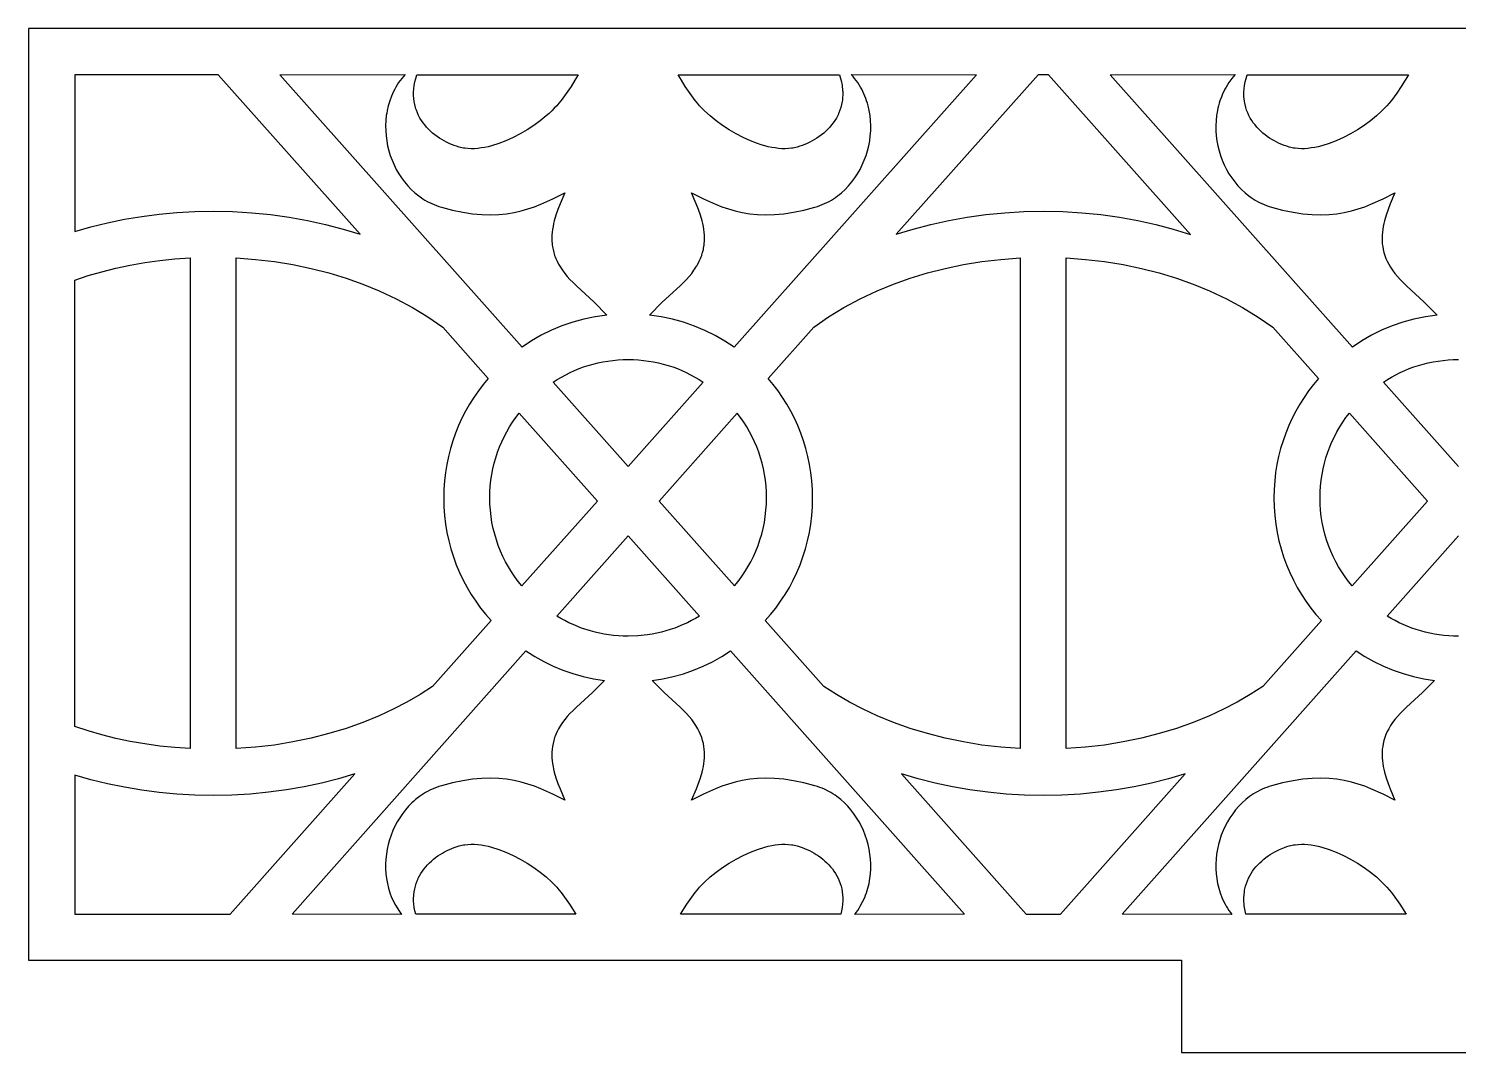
# Model space of a CAD drawing. Extents: x -831 to 1547, y -1426 to -385.
# Drawn here: x -499.81 to -453.31, y -549.92 to -516.62 of the extents above; entities that cross this region are included whole.
import ezdxf

# ---------------------------------------------------------------- set-up
doc = ezdxf.new("R2010")
doc.units = 0
doc.layers.add('CUT', color=18, linetype='CONTINUOUS')

msp = doc.modelspace()

# ---------------------------------------------------------------- linework, layer by layer
at = {"layer": 'CUT'}
for points in [[(-406.807, -516.625), (-499.807, -516.625), (-499.807, -546.924), (-462.307, -546.924), (-462.307, -549.924), (-444.307, -549.924), (-444.307, -546.924), (-406.807, -546.924)], [(-489.023, -523.316), (-493.64, -518.125), (-498.307, -518.125), (-498.307, -523.226), (-497.779, -523.075), (-497.239, -522.942), (-496.689, -522.828), (-496.129, -522.734), (-495.56, -522.66), (-494.983, -522.606), (-494.398, -522.574), (-493.807, -522.563), (-493.175, -522.575), (-492.552, -522.612), (-491.937, -522.673), (-491.331, -522.758), (-490.736, -522.865), (-490.152, -522.994), (-489.581, -523.145)], [(-481.002, -525.944), (-481.381, -525.996), (-481.751, -526.071), (-482.112, -526.17), (-482.463, -526.292), (-482.804, -526.436), (-483.133, -526.601), (-483.45, -526.785), (-483.754, -526.988), (-491.633, -518.125), (-487.562, -518.117), (-487.619, -518.181), (-487.673, -518.247), (-487.724, -518.314), (-487.772, -518.383), (-487.818, -518.453), (-487.861, -518.525), (-487.901, -518.597), (-487.939, -518.671), (-487.974, -518.746), (-488.006, -518.821), (-488.063, -518.975), (-488.11, -519.133), (-488.146, -519.293), (-488.161, -519.373), (-488.173, -519.454), (-488.189, -519.618), (-488.196, -519.782), (-488.194, -519.946), (-488.182, -520.11), (-488.161, -520.273), (-488.13, -520.435), (-488.091, -520.595), (-488.043, -520.753), (-487.987, -520.907), (-487.922, -521.058), (-487.849, -521.205), (-487.768, -521.346), (-487.678, -521.483), (-487.582, -521.614), (-487.477, -521.738), (-487.365, -521.855), (-487.245, -521.965), (-487.118, -522.067), (-486.985, -522.159), (-486.915, -522.202), (-486.844, -522.243), (-486.771, -522.281), (-486.697, -522.317), (-486.621, -522.35), (-486.543, -522.381), (-486.464, -522.408), (-486.383, -522.433), (-486.023, -522.527), (-485.685, -522.598), (-485.367, -522.645), (-485.066, -522.673), (-484.782, -522.681), (-484.514, -522.671), (-484.26, -522.646), (-484.018, -522.607), (-483.788, -522.554), (-483.567, -522.491), (-483.355, -522.418), (-483.15, -522.337), (-482.755, -522.157), (-482.371, -521.965), (-482.523, -522.329), (-482.593, -522.511), (-482.656, -522.694), (-482.71, -522.877), (-482.732, -522.969), (-482.751, -523.062), (-482.767, -523.154), (-482.779, -523.247), (-482.786, -523.34), (-482.789, -523.433), (-482.788, -523.527), (-482.781, -523.621), (-482.776, -523.668), (-482.769, -523.715), (-482.761, -523.763), (-482.751, -523.81), (-482.728, -523.905), (-482.714, -523.953), (-482.698, -524.001), (-482.681, -524.049), (-482.662, -524.097), (-482.619, -524.194), (-482.569, -524.291), (-482.511, -524.388), (-482.446, -524.486), (-482.372, -524.585), (-482.29, -524.684), (-482.2, -524.784), (-482.101, -524.885), (-481.993, -524.986), (-481.417, -525.521)], [(-487.178, -518.124), (-481.932, -518.125), (-482.037, -518.307), (-482.163, -518.506), (-482.488, -518.961), (-482.557, -519.047), (-482.631, -519.133), (-482.709, -519.218), (-482.793, -519.302), (-482.88, -519.385), (-482.972, -519.467), (-483.167, -519.626), (-483.374, -519.777), (-483.591, -519.919), (-483.816, -520.051), (-484.047, -520.17), (-484.281, -520.275), (-484.515, -520.365), (-484.748, -520.437), (-484.864, -520.466), (-484.978, -520.49), (-485.09, -520.508), (-485.2, -520.522), (-485.309, -520.53), (-485.414, -520.532), (-485.518, -520.528), (-485.618, -520.518), (-485.666, -520.51), (-485.714, -520.501), (-485.761, -520.49), (-485.807, -520.478), (-485.889, -520.453), (-485.97, -520.424), (-486.052, -520.392), (-486.133, -520.357), (-486.213, -520.319), (-486.292, -520.277), (-486.371, -520.232), (-486.448, -520.184), (-486.523, -520.133), (-486.595, -520.079), (-486.666, -520.021), (-486.735, -519.961), (-486.8, -519.897), (-486.863, -519.83), (-486.922, -519.76), (-486.978, -519.687), (-487.03, -519.612), (-487.078, -519.533), (-487.121, -519.451), (-487.16, -519.366), (-487.195, -519.278), (-487.21, -519.233), (-487.224, -519.188), (-487.248, -519.094), (-487.266, -518.998), (-487.278, -518.898), (-487.284, -518.796), (-487.284, -518.691), (-487.277, -518.583), (-487.263, -518.472), (-487.243, -518.359), (-487.214, -518.243)], [(-476.86, -526.988), (-477.164, -526.787), (-477.481, -526.604), (-477.811, -526.441), (-478.151, -526.298), (-478.503, -526.176), (-478.864, -526.076), (-479.233, -525.999), (-479.611, -525.944), (-479.197, -525.521), (-478.621, -524.986), (-478.513, -524.885), (-478.414, -524.784), (-478.323, -524.684), (-478.242, -524.585), (-478.168, -524.486), (-478.135, -524.437), (-478.103, -524.388), (-478.073, -524.339), (-478.059, -524.315), (-478.058, -524.314), (-478.057, -524.312), (-478.056, -524.311), (-478.056, -524.309), (-478.052, -524.303), (-478.051, -524.301), (-478.05, -524.3), (-478.049, -524.298), (-478.048, -524.297), (-478.048, -524.295), (-478.047, -524.294), (-478.046, -524.292), (-478.046, -524.291), (-477.995, -524.194), (-477.952, -524.097), (-477.933, -524.049), (-477.924, -524.025), (-477.916, -524.001), (-477.907, -523.977), (-477.9, -523.953), (-477.886, -523.905), (-477.862, -523.81), (-477.853, -523.763), (-477.845, -523.715), (-477.844, -523.714), (-477.844, -523.712), (-477.844, -523.711), (-477.844, -523.709), (-477.844, -523.708), (-477.843, -523.706), (-477.843, -523.705), (-477.843, -523.703), (-477.843, -523.702), (-477.842, -523.701), (-477.842, -523.699), (-477.842, -523.698), (-477.842, -523.696), (-477.842, -523.695), (-477.841, -523.693), (-477.841, -523.692), (-477.84, -523.686), (-477.84, -523.684), (-477.84, -523.683), (-477.84, -523.681), (-477.84, -523.68), (-477.839, -523.678), (-477.839, -523.677), (-477.839, -523.675), (-477.839, -523.674), (-477.838, -523.672), (-477.838, -523.671), (-477.838, -523.67), (-477.838, -523.668), (-477.835, -523.644), (-477.833, -523.621), (-477.826, -523.527), (-477.824, -523.433), (-477.827, -523.34), (-477.835, -523.247), (-477.847, -523.154), (-477.862, -523.062), (-477.882, -522.969), (-477.904, -522.877), (-477.958, -522.694), (-478.021, -522.511), (-478.091, -522.329), (-478.243, -521.965), (-477.859, -522.157), (-477.464, -522.337), (-477.259, -522.418), (-477.047, -522.491), (-476.826, -522.554), (-476.595, -522.606), (-476.354, -522.646), (-476.1, -522.671), (-475.832, -522.681), (-475.548, -522.673), (-475.247, -522.645), (-474.929, -522.598), (-474.591, -522.527), (-474.231, -522.433), (-474.15, -522.408), (-474.071, -522.381), (-473.993, -522.35), (-473.917, -522.317), (-473.843, -522.281), (-473.77, -522.243), (-473.699, -522.203), (-473.629, -522.159), (-473.562, -522.114), (-473.496, -522.067), (-473.431, -522.017), (-473.369, -521.965), (-473.249, -521.855), (-473.137, -521.738), (-473.032, -521.614), (-472.935, -521.483), (-472.846, -521.346), (-472.765, -521.205), (-472.692, -521.058), (-472.627, -520.907), (-472.571, -520.753), (-472.522, -520.595), (-472.484, -520.435), (-472.453, -520.274), (-472.432, -520.11), (-472.42, -519.946), (-472.418, -519.782), (-472.425, -519.618), (-472.441, -519.454), (-472.468, -519.293), (-472.504, -519.133), (-472.526, -519.054), (-472.551, -518.976), (-472.578, -518.898), (-472.607, -518.821), (-472.64, -518.746), (-472.675, -518.671), (-472.712, -518.597), (-472.753, -518.525), (-472.796, -518.453), (-472.842, -518.383), (-472.89, -518.314), (-472.941, -518.247), (-472.995, -518.181), (-473.052, -518.117), (-468.98, -518.125)], [(-478.681, -518.125), (-473.436, -518.124), (-473.4, -518.243), (-473.371, -518.359), (-473.36, -518.416), (-473.351, -518.472), (-473.343, -518.528), (-473.337, -518.583), (-473.333, -518.637), (-473.332, -518.639), (-473.333, -518.641), (-473.332, -518.642), (-473.332, -518.644), (-473.332, -518.646), (-473.332, -518.647), (-473.332, -518.649), (-473.332, -518.651), (-473.332, -518.652), (-473.332, -518.654), (-473.332, -518.656), (-473.332, -518.657), (-473.331, -518.659), (-473.331, -518.661), (-473.331, -518.662), (-473.331, -518.664), (-473.33, -518.691), (-473.329, -518.744), (-473.33, -518.796), (-473.332, -518.847), (-473.334, -518.873), (-473.336, -518.898), (-473.341, -518.948), (-473.348, -518.998), (-473.366, -519.094), (-473.39, -519.188), (-473.419, -519.278), (-473.454, -519.366), (-473.463, -519.388), (-473.465, -519.393), (-473.466, -519.394), (-473.467, -519.396), (-473.467, -519.397), (-473.468, -519.398), (-473.468, -519.4), (-473.469, -519.401), (-473.469, -519.402), (-473.47, -519.404), (-473.472, -519.409), (-473.493, -519.451), (-473.536, -519.533), (-473.584, -519.612), (-473.636, -519.687), (-473.692, -519.76), (-473.751, -519.83), (-473.814, -519.897), (-473.879, -519.961), (-473.948, -520.021), (-474.018, -520.079), (-474.091, -520.133), (-474.167, -520.184), (-474.243, -520.232), (-474.321, -520.277), (-474.401, -520.319), (-474.481, -520.357), (-474.562, -520.392), (-474.643, -520.424), (-474.725, -520.453), (-474.807, -520.478), (-474.852, -520.49), (-474.9, -520.501), (-474.948, -520.51), (-474.996, -520.518), (-475.096, -520.528), (-475.199, -520.532), (-475.305, -520.53), (-475.414, -520.522), (-475.524, -520.508), (-475.636, -520.49), (-475.75, -520.466), (-475.865, -520.437), (-475.982, -520.403), (-476.099, -520.365), (-476.333, -520.275), (-476.567, -520.17), (-476.798, -520.051), (-477.023, -519.919), (-477.24, -519.777), (-477.447, -519.626), (-477.642, -519.467), (-477.821, -519.302), (-477.983, -519.133), (-478.057, -519.047), (-478.125, -518.961), (-478.451, -518.506), (-478.577, -518.307)], [(-462.021, -523.317), (-466.639, -518.125), (-466.974, -518.125), (-471.591, -523.316), (-471.033, -523.145), (-470.461, -522.994), (-469.878, -522.865), (-469.283, -522.758), (-468.677, -522.673), (-468.062, -522.612), (-467.438, -522.575), (-466.807, -522.563), (-466.175, -522.575), (-465.551, -522.612), (-464.936, -522.673), (-464.33, -522.758), (-463.735, -522.865), (-463.151, -522.994), (-462.58, -523.145)], [(-454.001, -525.944), (-454.38, -525.996), (-454.75, -526.071), (-455.111, -526.17), (-455.462, -526.292), (-455.803, -526.436), (-456.132, -526.601), (-456.449, -526.785), (-456.753, -526.988), (-464.632, -518.125), (-460.561, -518.117), (-460.618, -518.181), (-460.672, -518.247), (-460.771, -518.383), (-460.817, -518.453), (-460.86, -518.525), (-460.9, -518.597), (-460.938, -518.671), (-460.973, -518.746), (-461.005, -518.821), (-461.035, -518.898), (-461.062, -518.975), (-461.087, -519.054), (-461.109, -519.133), (-461.128, -519.212), (-461.145, -519.293), (-461.172, -519.454), (-461.188, -519.618), (-461.195, -519.782), (-461.193, -519.946), (-461.181, -520.11), (-461.16, -520.273), (-461.129, -520.435), (-461.09, -520.595), (-461.042, -520.753), (-460.986, -520.907), (-460.921, -521.058), (-460.848, -521.205), (-460.767, -521.346), (-460.677, -521.483), (-460.58, -521.614), (-460.476, -521.738), (-460.364, -521.855), (-460.244, -521.965), (-460.117, -522.067), (-460.051, -522.114), (-459.983, -522.159), (-459.914, -522.202), (-459.843, -522.243), (-459.77, -522.281), (-459.696, -522.317), (-459.619, -522.35), (-459.542, -522.381), (-459.462, -522.408), (-459.381, -522.433), (-459.022, -522.527), (-458.684, -522.598), (-458.365, -522.645), (-458.065, -522.673), (-457.781, -522.681), (-457.513, -522.671), (-457.259, -522.646), (-457.017, -522.607), (-456.787, -522.554), (-456.566, -522.491), (-456.354, -522.418), (-456.149, -522.337), (-455.754, -522.157), (-455.37, -521.965), (-455.522, -522.329), (-455.592, -522.511), (-455.655, -522.694), (-455.709, -522.877), (-455.731, -522.969), (-455.75, -523.062), (-455.766, -523.154), (-455.778, -523.247), (-455.785, -523.34), (-455.788, -523.433), (-455.787, -523.527), (-455.78, -523.621), (-455.768, -523.715), (-455.751, -523.81), (-455.727, -523.905), (-455.697, -524.001), (-455.661, -524.097), (-455.618, -524.194), (-455.568, -524.291), (-455.51, -524.388), (-455.444, -524.486), (-455.371, -524.585), (-455.289, -524.684), (-455.199, -524.784), (-455.1, -524.885), (-454.991, -524.986), (-454.416, -525.521)], [(-460.177, -518.124), (-454.931, -518.125), (-455.036, -518.307), (-455.162, -518.506), (-455.311, -518.723), (-455.487, -518.961), (-455.556, -519.047), (-455.63, -519.133), (-455.709, -519.218), (-455.792, -519.302), (-455.971, -519.467), (-456.165, -519.626), (-456.373, -519.777), (-456.59, -519.919), (-456.815, -520.051), (-457.046, -520.17), (-457.28, -520.275), (-457.514, -520.365), (-457.747, -520.437), (-457.863, -520.466), (-457.976, -520.49), (-458.089, -520.508), (-458.199, -520.522), (-458.307, -520.53), (-458.413, -520.532), (-458.516, -520.528), (-458.616, -520.518), (-458.665, -520.51), (-458.713, -520.501), (-458.76, -520.49), (-458.806, -520.478), (-458.887, -520.453), (-458.969, -520.424), (-459.051, -520.392), (-459.132, -520.357), (-459.212, -520.319), (-459.291, -520.277), (-459.37, -520.232), (-459.446, -520.184), (-459.521, -520.133), (-459.594, -520.079), (-459.665, -520.021), (-459.734, -519.961), (-459.799, -519.897), (-459.862, -519.83), (-459.921, -519.76), (-459.977, -519.687), (-460.029, -519.612), (-460.077, -519.533), (-460.12, -519.451), (-460.159, -519.366), (-460.193, -519.278), (-460.209, -519.233), (-460.223, -519.188), (-460.246, -519.094), (-460.265, -518.998), (-460.277, -518.898), (-460.281, -518.847), (-460.283, -518.796), (-460.283, -518.691), (-460.276, -518.583), (-460.262, -518.472), (-460.241, -518.359), (-460.213, -518.243)], [(-494.557, -540.045), (-495.053, -540.011), (-495.543, -539.96), (-496.025, -539.893), (-496.499, -539.81), (-496.965, -539.711), (-497.422, -539.597), (-497.87, -539.468), (-498.308, -539.325), (-498.307, -524.804), (-497.869, -524.66), (-497.422, -524.532), (-496.965, -524.418), (-496.499, -524.319), (-496.025, -524.236), (-495.542, -524.169), (-495.053, -524.118), (-494.557, -524.084)], [(-493.057, -540.044), (-493.057, -524.085), (-492.429, -524.13), (-491.812, -524.203), (-491.209, -524.301), (-490.617, -524.425), (-490.04, -524.573), (-489.479, -524.745), (-488.934, -524.94), (-488.406, -525.156), (-487.854, -525.416), (-487.324, -525.699), (-486.819, -526.005), (-486.34, -526.333), (-484.856, -528.006), (-485.023, -528.204), (-485.18, -528.41), (-485.328, -528.622), (-485.467, -528.842), (-485.596, -529.067), (-485.715, -529.299), (-485.824, -529.536), (-485.923, -529.779), (-486.011, -530.028), (-486.088, -530.281), (-486.154, -530.539), (-486.208, -530.801), (-486.251, -531.068), (-486.282, -531.338), (-486.301, -531.612), (-486.307, -531.889), (-486.3, -532.175), (-486.28, -532.458), (-486.247, -532.738), (-486.201, -533.013), (-486.143, -533.284), (-486.073, -533.55), (-485.99, -533.811), (-485.896, -534.066), (-485.792, -534.316), (-485.675, -534.56), (-485.548, -534.798), (-485.411, -535.029), (-485.264, -535.253), (-485.106, -535.47), (-484.939, -535.679), (-484.763, -535.88), (-486.668, -538.024), (-487.077, -538.285), (-487.504, -538.53), (-487.947, -538.76), (-488.406, -538.973), (-488.934, -539.189), (-489.479, -539.384), (-490.04, -539.556), (-490.617, -539.704), (-491.208, -539.828), (-491.813, -539.926), (-492.429, -539.999)], [(-467.557, -540.044), (-468.185, -539.999), (-468.801, -539.926), (-469.405, -539.828), (-469.996, -539.704), (-470.573, -539.556), (-471.135, -539.384), (-471.68, -539.189), (-472.207, -538.973), (-472.667, -538.76), (-473.11, -538.53), (-473.536, -538.285), (-473.946, -538.024), (-475.851, -535.88), (-475.674, -535.679), (-475.507, -535.47), (-475.35, -535.253), (-475.203, -535.029), (-475.065, -534.798), (-474.939, -534.56), (-474.822, -534.316), (-474.717, -534.066), (-474.623, -533.811), (-474.541, -533.55), (-474.471, -533.284), (-474.413, -533.013), (-474.367, -532.738), (-474.334, -532.458), (-474.314, -532.175), (-474.307, -531.889), (-474.313, -531.612), (-474.332, -531.338), (-474.363, -531.068), (-474.406, -530.801), (-474.46, -530.539), (-474.526, -530.281), (-474.603, -530.028), (-474.691, -529.779), (-474.79, -529.536), (-474.899, -529.299), (-475.018, -529.067), (-475.147, -528.842), (-475.286, -528.622), (-475.434, -528.41), (-475.591, -528.204), (-475.757, -528.006), (-474.273, -526.333), (-473.794, -526.005), (-473.29, -525.699), (-472.76, -525.416), (-472.207, -525.156), (-471.679, -524.94), (-471.135, -524.745), (-470.573, -524.573), (-469.996, -524.425), (-469.406, -524.301), (-468.801, -524.203), (-468.185, -524.13), (-467.557, -524.085)], [(-466.057, -540.044), (-466.057, -524.085), (-465.429, -524.13), (-464.813, -524.203), (-464.208, -524.301), (-463.617, -524.425), (-463.041, -524.573), (-462.479, -524.745), (-461.934, -524.94), (-461.406, -525.156), (-460.853, -525.416), (-460.323, -525.7), (-459.817, -526.007), (-459.337, -526.336), (-457.855, -528.006), (-458.022, -528.204), (-458.179, -528.41), (-458.327, -528.622), (-458.466, -528.842), (-458.595, -529.067), (-458.714, -529.299), (-458.823, -529.536), (-458.921, -529.779), (-459.01, -530.028), (-459.087, -530.281), (-459.153, -530.539), (-459.207, -530.801), (-459.25, -531.068), (-459.281, -531.338), (-459.299, -531.612), (-459.306, -531.889), (-459.299, -532.175), (-459.279, -532.458), (-459.246, -532.738), (-459.2, -533.013), (-459.142, -533.284), (-459.072, -533.55), (-458.989, -533.811), (-458.896, -534.066), (-458.79, -534.316), (-458.674, -534.56), (-458.547, -534.798), (-458.41, -535.029), (-458.263, -535.253), (-458.105, -535.47), (-457.938, -535.679), (-457.762, -535.88), (-459.666, -538.022), (-460.075, -538.284), (-460.503, -538.53), (-460.947, -538.759), (-461.406, -538.973), (-461.934, -539.189), (-462.479, -539.384), (-463.04, -539.556), (-463.617, -539.704), (-464.208, -539.828), (-464.813, -539.926), (-465.429, -539.999)], [(-482.746, -528.123), (-482.614, -528.037), (-482.478, -527.957), (-482.339, -527.881), (-482.197, -527.811), (-482.053, -527.745), (-481.905, -527.685), (-481.755, -527.63), (-481.603, -527.58), (-481.448, -527.536), (-481.291, -527.498), (-481.132, -527.465), (-480.97, -527.438), (-480.807, -527.416), (-480.642, -527.401), (-480.475, -527.392), (-480.307, -527.389), (-480.139, -527.392), (-479.972, -527.401), (-479.807, -527.416), (-479.644, -527.438), (-479.482, -527.465), (-479.323, -527.498), (-479.166, -527.536), (-479.011, -527.58), (-478.858, -527.63), (-478.708, -527.685), (-478.561, -527.745), (-478.417, -527.811), (-478.275, -527.881), (-478.136, -527.957), (-478, -528.037), (-477.868, -528.123), (-480.307, -530.867)], [(-483.761, -534.752), (-483.881, -534.605), (-483.994, -534.452), (-484.101, -534.295), (-484.201, -534.133), (-484.294, -533.966), (-484.38, -533.795), (-484.459, -533.62), (-484.53, -533.44), (-484.593, -533.257), (-484.649, -533.071), (-484.697, -532.881), (-484.736, -532.688), (-484.767, -532.492), (-484.789, -532.293), (-484.802, -532.092), (-484.807, -531.889), (-484.803, -531.695), (-484.791, -531.503), (-484.77, -531.313), (-484.742, -531.126), (-484.707, -530.942), (-484.664, -530.76), (-484.613, -530.581), (-484.555, -530.406), (-484.49, -530.233), (-484.419, -530.064), (-484.341, -529.899), (-484.256, -529.738), (-484.164, -529.581), (-484.067, -529.427), (-483.963, -529.278), (-483.854, -529.134), (-481.31, -531.996)], [(-476.76, -529.134), (-479.303, -531.996), (-476.853, -534.752), (-476.733, -534.605), (-476.62, -534.452), (-476.513, -534.295), (-476.412, -534.133), (-476.319, -533.966), (-476.234, -533.795), (-476.155, -533.62), (-476.084, -533.44), (-476.02, -533.257), (-475.965, -533.071), (-475.917, -532.881), (-475.878, -532.688), (-475.847, -532.492), (-475.825, -532.293), (-475.812, -532.092), (-475.807, -531.889), (-475.811, -531.695), (-475.823, -531.503), (-475.844, -531.313), (-475.871, -531.126), (-475.907, -530.942), (-475.95, -530.76), (-476.001, -530.581), (-476.059, -530.406), (-476.123, -530.233), (-476.195, -530.064), (-476.273, -529.899), (-476.358, -529.738), (-476.449, -529.581), (-476.547, -529.427), (-476.65, -529.278)], [(-456.76, -534.752), (-456.88, -534.605), (-456.993, -534.452), (-457.1, -534.295), (-457.2, -534.133), (-457.293, -533.966), (-457.379, -533.795), (-457.458, -533.62), (-457.529, -533.44), (-457.592, -533.257), (-457.648, -533.071), (-457.695, -532.881), (-457.735, -532.688), (-457.765, -532.492), (-457.788, -532.293), (-457.801, -532.092), (-457.806, -531.889), (-457.802, -531.695), (-457.79, -531.503), (-457.769, -531.313), (-457.741, -531.126), (-457.705, -530.942), (-457.662, -530.76), (-457.612, -530.581), (-457.554, -530.406), (-457.489, -530.233), (-457.418, -530.064), (-457.34, -529.899), (-457.255, -529.738), (-457.163, -529.581), (-457.066, -529.427), (-456.962, -529.278), (-456.853, -529.134), (-454.309, -531.996)], [(-477.99, -535.731), (-478.117, -535.808), (-478.248, -535.88), (-478.38, -535.948), (-478.516, -536.012), (-478.794, -536.124), (-478.937, -536.174), (-479.082, -536.218), (-479.228, -536.257), (-479.378, -536.292), (-479.528, -536.321), (-479.681, -536.345), (-479.991, -536.378), (-480.307, -536.389), (-480.465, -536.386), (-480.623, -536.378), (-480.779, -536.364), (-480.933, -536.345), (-481.085, -536.321), (-481.236, -536.292), (-481.385, -536.257), (-481.532, -536.218), (-481.82, -536.124), (-482.098, -536.012), (-482.233, -535.948), (-482.366, -535.88), (-482.496, -535.808), (-482.624, -535.731), (-480.307, -533.125)], [(-483.632, -536.865), (-483.348, -537.048), (-483.052, -537.213), (-482.746, -537.362), (-482.43, -537.493), (-482.105, -537.605), (-481.771, -537.698), (-481.43, -537.772), (-481.082, -537.827), (-481.472, -538.218), (-481.992, -538.7), (-482.101, -538.801), (-482.2, -538.901), (-482.29, -539.001), (-482.372, -539.1), (-482.446, -539.199), (-482.511, -539.297), (-482.568, -539.395), (-482.594, -539.443), (-482.619, -539.492), (-482.662, -539.589), (-482.681, -539.637), (-482.698, -539.685), (-482.714, -539.732), (-482.728, -539.78), (-482.751, -539.875), (-482.769, -539.97), (-482.781, -540.065), (-482.788, -540.159), (-482.789, -540.252), (-482.786, -540.346), (-482.779, -540.439), (-482.767, -540.532), (-482.751, -540.624), (-482.732, -540.716), (-482.71, -540.808), (-482.656, -540.992), (-482.593, -541.175), (-482.523, -541.357), (-482.371, -541.721), (-482.755, -541.528), (-483.15, -541.349), (-483.355, -541.268), (-483.567, -541.195), (-483.788, -541.131), (-484.018, -541.079), (-484.26, -541.04), (-484.514, -541.014), (-484.782, -541.005), (-485.066, -541.013), (-485.366, -541.04), (-485.685, -541.088), (-486.023, -541.158), (-486.383, -541.252), (-486.461, -541.276), (-486.538, -541.303), (-486.687, -541.364), (-486.759, -541.398), (-486.83, -541.435), (-486.899, -541.474), (-486.967, -541.515), (-487.097, -541.604), (-487.221, -541.701), (-487.281, -541.752), (-487.339, -541.805), (-487.449, -541.917), (-487.552, -542.036), (-487.648, -542.161), (-487.737, -542.291), (-487.819, -542.426), (-487.893, -542.567), (-487.959, -542.711), (-488.017, -542.859), (-488.068, -543.01), (-488.11, -543.164), (-488.144, -543.319), (-488.17, -543.477), (-488.187, -543.635), (-488.195, -543.794), (-488.195, -543.954), (-488.186, -544.112), (-488.167, -544.27), (-488.139, -544.426), (-488.102, -544.581), (-488.056, -544.732), (-487.999, -544.881), (-487.933, -545.027), (-487.896, -545.098), (-487.857, -545.168), (-487.771, -545.305), (-487.724, -545.372), (-487.674, -545.437), (-491.24, -545.424)], [(-479.531, -537.827), (-479.183, -537.775), (-478.842, -537.702), (-478.509, -537.609), (-478.184, -537.497), (-477.868, -537.365), (-477.562, -537.216), (-477.266, -537.049), (-476.982, -536.865), (-469.374, -545.424), (-472.94, -545.437), (-472.89, -545.372), (-472.843, -545.305), (-472.799, -545.237), (-472.757, -545.168), (-472.681, -545.027), (-472.615, -544.881), (-472.585, -544.807), (-472.558, -544.732), (-472.511, -544.581), (-472.474, -544.426), (-472.447, -544.27), (-472.428, -544.112), (-472.418, -543.954), (-472.418, -543.794), (-472.427, -543.635), (-472.444, -543.477), (-472.469, -543.319), (-472.503, -543.164), (-472.546, -543.01), (-472.596, -542.859), (-472.655, -542.711), (-472.721, -542.567), (-472.795, -542.426), (-472.876, -542.291), (-472.965, -542.161), (-473.061, -542.036), (-473.165, -541.917), (-473.275, -541.805), (-473.392, -541.701), (-473.516, -541.604), (-473.58, -541.558), (-473.647, -541.515), (-473.714, -541.474), (-473.783, -541.435), (-473.926, -541.364), (-474, -541.332), (-474.076, -541.303), (-474.153, -541.276), (-474.231, -541.252), (-474.59, -541.158), (-474.929, -541.088), (-475.247, -541.04), (-475.548, -541.013), (-475.831, -541.005), (-476.099, -541.014), (-476.354, -541.04), (-476.595, -541.079), (-476.826, -541.131), (-477.047, -541.195), (-477.259, -541.268), (-477.464, -541.349), (-477.859, -541.528), (-478.243, -541.721), (-478.09, -541.357), (-477.958, -540.992), (-477.904, -540.808), (-477.881, -540.716), (-477.862, -540.624), (-477.847, -540.532), (-477.835, -540.439), (-477.827, -540.346), (-477.824, -540.252), (-477.826, -540.159), (-477.833, -540.065), (-477.844, -539.97), (-477.862, -539.875), (-477.886, -539.78), (-477.916, -539.685), (-477.952, -539.589), (-477.995, -539.492), (-478.045, -539.395), (-478.103, -539.297), (-478.168, -539.199), (-478.242, -539.1), (-478.323, -539.001), (-478.414, -538.901), (-478.513, -538.801), (-478.621, -538.7), (-479.141, -538.218)], [(-456.631, -536.865), (-456.346, -537.048), (-456.051, -537.213), (-455.745, -537.362), (-455.429, -537.493), (-455.104, -537.605), (-454.77, -537.698), (-454.429, -537.772), (-454.081, -537.827), (-454.471, -538.218), (-454.991, -538.7), (-455.1, -538.801), (-455.199, -538.901), (-455.289, -539.001), (-455.371, -539.1), (-455.444, -539.199), (-455.51, -539.297), (-455.567, -539.395), (-455.618, -539.492), (-455.661, -539.589), (-455.697, -539.685), (-455.727, -539.78), (-455.733, -539.804), (-455.74, -539.828), (-455.745, -539.852), (-455.75, -539.875), (-455.768, -539.97), (-455.78, -540.065), (-455.787, -540.159), (-455.788, -540.252), (-455.785, -540.346), (-455.778, -540.439), (-455.766, -540.532), (-455.75, -540.624), (-455.731, -540.716), (-455.709, -540.808), (-455.655, -540.992), (-455.592, -541.175), (-455.522, -541.357), (-455.37, -541.721), (-455.754, -541.528), (-456.149, -541.349), (-456.354, -541.268), (-456.566, -541.195), (-456.787, -541.131), (-457.017, -541.079), (-457.259, -541.04), (-457.513, -541.014), (-457.781, -541.005), (-458.065, -541.013), (-458.365, -541.04), (-458.684, -541.088), (-459.022, -541.158), (-459.381, -541.252), (-459.46, -541.276), (-459.537, -541.303), (-459.612, -541.332), (-459.686, -541.364), (-459.758, -541.398), (-459.829, -541.435), (-459.898, -541.474), (-459.966, -541.515), (-460.096, -541.604), (-460.22, -541.701), (-460.338, -541.805), (-460.448, -541.917), (-460.551, -542.036), (-460.647, -542.161), (-460.736, -542.291), (-460.818, -542.426), (-460.892, -542.567), (-460.958, -542.711), (-461.016, -542.859), (-461.067, -543.01), (-461.109, -543.164), (-461.143, -543.319), (-461.169, -543.477), (-461.186, -543.635), (-461.194, -543.794), (-461.194, -543.954), (-461.185, -544.112), (-461.166, -544.27), (-461.138, -544.426), (-461.101, -544.581), (-461.054, -544.732), (-460.998, -544.881), (-460.932, -545.027), (-460.895, -545.098), (-460.856, -545.168), (-460.814, -545.237), (-460.769, -545.305), (-460.722, -545.372), (-460.673, -545.437), (-464.239, -545.424)], [(-498.308, -540.903), (-498.307, -545.424), (-493.247, -545.424), (-489.193, -540.867), (-489.733, -541.027), (-490.286, -541.167), (-490.85, -541.286), (-491.423, -541.385), (-492.007, -541.464), (-492.599, -541.52), (-493.199, -541.555), (-493.807, -541.566), (-494.398, -541.555), (-494.983, -541.523), (-495.56, -541.469), (-496.129, -541.395), (-496.689, -541.301), (-497.239, -541.187), (-497.779, -541.054)], [(-471.421, -540.867), (-467.367, -545.424), (-466.246, -545.424), (-462.191, -540.867), (-462.732, -541.026), (-463.284, -541.166), (-463.848, -541.286), (-464.422, -541.385), (-465.006, -541.464), (-465.599, -541.52), (-466.199, -541.555), (-466.807, -541.566), (-467.414, -541.555), (-468.015, -541.52), (-468.607, -541.464), (-469.19, -541.385), (-469.764, -541.286), (-470.328, -541.166), (-470.881, -541.027)], [(-482.009, -545.424), (-487.218, -545.427), (-487.245, -545.315), (-487.264, -545.206), (-487.277, -545.099), (-487.284, -544.995), (-487.284, -544.894), (-487.282, -544.844), (-487.279, -544.795), (-487.267, -544.699), (-487.25, -544.606), (-487.228, -544.515), (-487.201, -544.427), (-487.169, -544.342), (-487.152, -544.3), (-487.133, -544.259), (-487.092, -544.179), (-487.047, -544.102), (-486.999, -544.028), (-486.947, -543.956), (-486.891, -543.888), (-486.832, -543.822), (-486.77, -543.759), (-486.706, -543.699), (-486.639, -543.642), (-486.57, -543.587), (-486.499, -543.536), (-486.426, -543.488), (-486.351, -543.442), (-486.276, -543.4), (-486.199, -543.36), (-486.121, -543.323), (-485.964, -543.259), (-485.807, -543.208), (-485.761, -543.195), (-485.714, -543.184), (-485.666, -543.175), (-485.617, -543.168), (-485.518, -543.158), (-485.414, -543.154), (-485.308, -543.156), (-485.2, -543.164), (-485.09, -543.177), (-484.977, -543.196), (-484.864, -543.22), (-484.748, -543.249), (-484.515, -543.321), (-484.281, -543.41), (-484.047, -543.515), (-483.816, -543.635), (-483.591, -543.766), (-483.374, -543.909), (-483.167, -544.06), (-482.972, -544.219), (-482.793, -544.384), (-482.709, -544.468), (-482.631, -544.553), (-482.557, -544.639), (-482.488, -544.725), (-482.216, -545.1)], [(-473.395, -545.427), (-478.604, -545.424), (-478.397, -545.1), (-478.125, -544.725), (-478.057, -544.639), (-477.983, -544.553), (-477.904, -544.468), (-477.821, -544.384), (-477.642, -544.219), (-477.447, -544.06), (-477.24, -543.909), (-477.023, -543.766), (-476.798, -543.635), (-476.567, -543.515), (-476.333, -543.41), (-476.099, -543.321), (-475.865, -543.249), (-475.75, -543.22), (-475.636, -543.196), (-475.524, -543.177), (-475.413, -543.164), (-475.305, -543.156), (-475.199, -543.154), (-475.096, -543.158), (-474.996, -543.168), (-474.947, -543.175), (-474.899, -543.184), (-474.853, -543.195), (-474.806, -543.208), (-474.649, -543.259), (-474.571, -543.29), (-474.492, -543.323), (-474.415, -543.36), (-474.338, -543.4), (-474.262, -543.442), (-474.188, -543.488), (-474.115, -543.536), (-474.044, -543.587), (-473.975, -543.642), (-473.908, -543.699), (-473.844, -543.759), (-473.782, -543.822), (-473.723, -543.888), (-473.667, -543.956), (-473.615, -544.028), (-473.566, -544.102), (-473.521, -544.179), (-473.481, -544.259), (-473.444, -544.342), (-473.412, -544.427), (-473.385, -544.515), (-473.363, -544.606), (-473.346, -544.699), (-473.335, -544.795), (-473.329, -544.894), (-473.329, -544.944), (-473.33, -544.995), (-473.336, -545.099), (-473.349, -545.206), (-473.369, -545.315)], [(-455.008, -545.424), (-460.217, -545.427), (-460.244, -545.315), (-460.263, -545.206), (-460.271, -545.152), (-460.276, -545.099), (-460.283, -544.995), (-460.283, -544.894), (-460.278, -544.795), (-460.266, -544.699), (-460.258, -544.652), (-460.249, -544.606), (-460.227, -544.515), (-460.2, -544.427), (-460.168, -544.342), (-460.132, -544.259), (-460.091, -544.179), (-460.046, -544.102), (-459.998, -544.028), (-459.945, -543.956), (-459.89, -543.888), (-459.831, -543.822), (-459.769, -543.759), (-459.704, -543.699), (-459.638, -543.642), (-459.569, -543.587), (-459.498, -543.536), (-459.425, -543.488), (-459.35, -543.442), (-459.274, -543.4), (-459.12, -543.323), (-458.963, -543.259), (-458.885, -543.232), (-458.806, -543.208), (-458.76, -543.195), (-458.713, -543.184), (-458.665, -543.175), (-458.616, -543.168), (-458.516, -543.158), (-458.413, -543.154), (-458.307, -543.156), (-458.199, -543.164), (-458.089, -543.177), (-457.976, -543.196), (-457.862, -543.22), (-457.747, -543.249), (-457.514, -543.321), (-457.279, -543.41), (-457.046, -543.515), (-456.815, -543.635), (-456.59, -543.766), (-456.372, -543.909), (-456.165, -544.06), (-455.971, -544.219), (-455.792, -544.384), (-455.63, -544.553), (-455.556, -544.639), (-455.487, -544.725), (-455.215, -545.1)]]:
    msp.add_lwpolyline(points, close=True, dxfattribs=at)
for points in [[(-453.306, -530.867), (-455.745, -528.123), (-455.612, -528.037), (-455.477, -527.957), (-455.338, -527.881), (-455.196, -527.811), (-455.052, -527.745), (-454.905, -527.685), (-454.754, -527.63), (-454.602, -527.58), (-454.447, -527.536), (-454.29, -527.498), (-454.13, -527.465), (-453.969, -527.438), (-453.806, -527.416), (-453.641, -527.401), (-453.474, -527.392), (-453.306, -527.389)], [(-453.306, -536.389), (-453.465, -536.386), (-453.622, -536.378), (-453.778, -536.364), (-453.932, -536.345), (-454.084, -536.321), (-454.235, -536.292), (-454.384, -536.257), (-454.531, -536.218), (-454.676, -536.174), (-454.818, -536.124), (-455.097, -536.012), (-455.232, -535.948), (-455.365, -535.88), (-455.495, -535.808), (-455.623, -535.731), (-453.306, -533.125)]]:
    msp.add_lwpolyline(points, dxfattribs=at)

doc.saveas('drawing.dxf')
